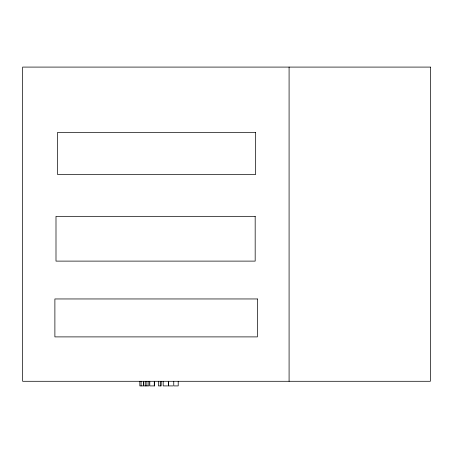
<?xml version="1.0" encoding="UTF-8"?>
<svg xmlns="http://www.w3.org/2000/svg" width="453" height="453" viewBox="0 0 453 453"><rect width="100%" height="100%" fill="white"/><g stroke="black" fill="none" stroke-linecap="round" stroke-linejoin="round"><path stroke-width="0.68" d="M167.633 385.911L163.182 385.911L163.182 381.29M172.904 385.911L168.42 385.911L168.42 381.29M289.088 67.089L289.088 381.29M178.21 381.29L178.21 385.911L173.754 385.911L173.754 381.29M168.516 381.29L168.516 385.911M161.189 381.29L161.189 385.911L158.414 385.911L158.414 381.29M160.283 381.29L160.283 385.911M154.53 381.29L154.53 385.911L149.784 385.911L149.784 381.29M154.28 381.29L154.28 385.911M148.867 381.29L148.867 385.911L143.788 385.911L143.788 381.29M146.931 381.29L146.931 385.911M145.707 381.29L145.707 385.911M143.414 381.29L143.414 385.911L139.835 385.911L139.835 381.29M141.098 381.29L141.098 385.911M430.35 67.089L22.65 67.089L22.65 381.29L430.35 381.29L430.35 67.089M255.662 132.418L57.542 132.418L57.542 174.496L255.662 174.496L255.662 132.418M255.175 216.336L55.996 216.336L55.996 261.115L255.175 261.115L255.175 216.336M257.389 298.957L54.887 298.957L54.887 336.896L257.389 336.896L257.389 298.957"/></g></svg>
